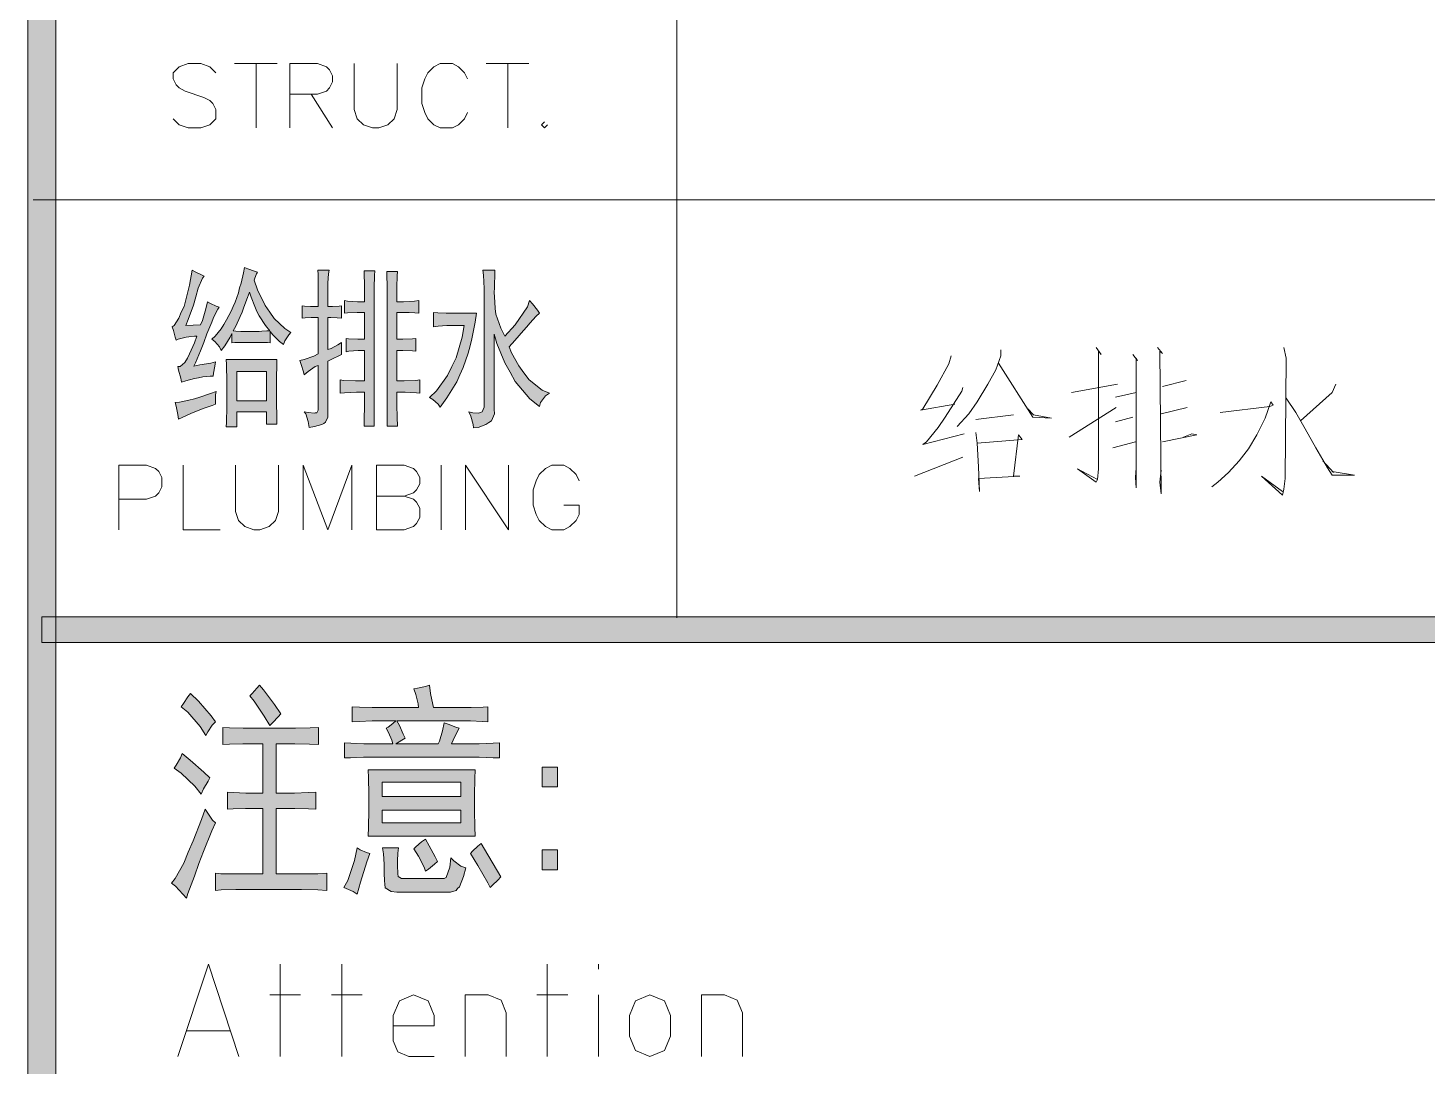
# Model space of a CAD drawing. Header units: millimetres. Extents: x 568 to 57335, y 85 to 28579.
# Drawn here: x 57244.83 to 57279.83, y 28354.04 to 28380.02 of the extents above; entities that cross this region are included whole.
import ezdxf

# ---------------------------------------------------------------- set-up
doc = ezdxf.new("R2010")
doc.units = ezdxf.units.MM

msp = doc.modelspace()

# ---------------------------------------------------------------- hatches: boundary and pattern name
h = msp.add_hatch(color=0)
h.dxf.hatch_style = 2
h.paths.add_polyline_path([(57245.524, 27702.999), (57244.825, 27702.999), (57244.825, 28563.812), (57245.524, 28563.812)])
h = msp.add_hatch(color=0)
h.dxf.hatch_style = 2
h.paths.add_polyline_path([(57249.232, 28373.806), (57249.194, 28373.76), (57249.087, 28373.502), (57249.027, 28373.289), (57248.966, 28373.077), (57248.837, 28372.72), (57248.776, 28372.575), (57249.141, 28372.59), (57249.194, 28372.697), (57249.277, 28372.985), (57249.315, 28373.16), (57249.391, 28373.122), (57249.536, 28373.054), (57249.612, 28373.031), (57249.574, 28372.978), (57249.498, 28372.841), (57249.46, 28372.75), (57249.422, 28372.659), (57249.3, 28372.362), (57249.224, 28372.15), (57249.141, 28371.937), (57249.019, 28371.641), (57248.973, 28371.557), (57249.125, 28371.588), (57249.399, 28371.633), (57249.52, 28371.664), (57249.498, 28371.557), (57249.467, 28371.382), (57249.46, 28371.306), (57249.384, 28371.306), (57249.201, 28371.284), (57249.095, 28371.261), (57248.989, 28371.246), (57248.776, 28371.185), (57248.67, 28371.154), (57248.647, 28371.253), (57248.594, 28371.451), (57248.571, 28371.542), (57248.632, 28371.542), (57248.753, 28371.648), (57248.814, 28371.755), (57248.867, 28371.861), (57248.989, 28372.135), (57249.049, 28372.302), (57248.989, 28372.302), (57248.852, 28372.287), (57248.783, 28372.279), (57248.715, 28372.264), (57248.586, 28372.226), (57248.533, 28372.203), (57248.51, 28372.279), (57248.464, 28372.446), (57248.434, 28372.537), (57248.48, 28372.575), (57248.601, 28372.758), (57248.662, 28372.902), (57248.73, 28373.046), (57248.867, 28373.578), (57248.935, 28373.958), (57249.011, 28373.912), (57249.163, 28373.836)])
h = msp.add_hatch(color=0)
h.paths.add_polyline_path([(57250.569, 28373.905), (57250.546, 28373.867), (57250.501, 28373.76), (57250.485, 28373.707), (57250.569, 28373.464), (57250.759, 28373.069), (57250.873, 28372.909), (57250.987, 28372.75), (57251.253, 28372.499), (57251.405, 28372.4), (57251.351, 28372.34), (57251.253, 28372.188), (57251.215, 28372.097), (57251.116, 28372.173), (57250.949, 28372.34), (57250.888, 28372.423), (57250.888, 28372.135), (57250.82, 28372.142), (57250.69, 28372.15), (57250.637, 28372.15), (57250.227, 28372.15), (57250.151, 28372.15), (57249.999, 28372.142), (57249.923, 28372.135), (57249.923, 28372.37), (57249.885, 28372.279), (57249.748, 28372.066), (57249.657, 28371.945), (57249.619, 28372.036), (57249.498, 28372.173), (57249.422, 28372.233), (57249.505, 28372.302), (57249.657, 28372.484), (57249.726, 28372.598), (57249.794, 28372.712), (57249.908, 28372.932), (57249.961, 28373.046), (57250.007, 28373.153), (57250.09, 28373.388), (57250.121, 28373.51), (57250.159, 28373.631), (57250.219, 28373.89), (57250.242, 28374.026), (57250.326, 28373.988), (57250.493, 28373.935)])
h.paths.add_polyline_path([(57250.873, 28372.438), (57250.766, 28372.568), (57250.607, 28372.811), (57250.554, 28372.925), (57250.501, 28373.046), (57250.409, 28373.282), (57250.371, 28373.403), (57250.318, 28373.274), (57250.227, 28373.031), (57250.181, 28372.909), (57250.136, 28372.796), (57250.029, 28372.552), (57249.961, 28372.438), (57250.022, 28372.431), (57250.151, 28372.423), (57250.227, 28372.423), (57250.607, 28372.423), (57250.675, 28372.431), (57250.804, 28372.438)])
h = msp.add_hatch(color=0)
h.dxf.hatch_style = 2
h.paths.add_polyline_path([(57251.625, 28371.694), (57251.739, 28371.717), (57251.974, 28371.8), (57252.088, 28371.861), (57252.088, 28372.773), (57251.99, 28372.773), (57251.914, 28372.773), (57251.762, 28372.765), (57251.686, 28372.758), (57251.686, 28373.061), (57251.747, 28373.054), (57251.898, 28373.046), (57251.99, 28373.046), (57252.088, 28373.046), (57252.088, 28373.502), (57252.088, 28373.616), (57252.088, 28373.844), (57252.081, 28373.958), (57252.362, 28373.958), (57252.347, 28373.867), (57252.332, 28373.639), (57252.332, 28373.502), (57252.332, 28373.046), (57252.445, 28373.046), (57252.613, 28373.054), (57252.666, 28373.061), (57252.666, 28372.758), (57252.559, 28372.765), (57252.4, 28372.773), (57252.332, 28372.773), (57252.332, 28371.967), (57252.415, 28371.998), (57252.582, 28372.089), (57252.666, 28372.15), (57252.666, 28372.051), (57252.666, 28371.899), (57252.673, 28371.846), (57252.62, 28371.823), (57252.445, 28371.739), (57252.332, 28371.679), (57252.332, 28370.395), (57252.324, 28370.281), (57252.271, 28370.152), (57252.225, 28370.121), (57252.18, 28370.098), (57251.997, 28370.045), (57251.86, 28370.022), (57251.838, 28370.167), (57251.777, 28370.357), (57251.739, 28370.41), (57251.845, 28370.395), (57251.982, 28370.38), (57252.012, 28370.387), (57252.05, 28370.387), (57252.088, 28370.456), (57252.088, 28370.509), (57252.088, 28371.572), (57252.012, 28371.542), (57251.838, 28371.42), (57251.739, 28371.337), (57251.716, 28371.413), (57251.663, 28371.595)])
h = msp.add_hatch(color=0)
h.dxf.hatch_style = 2
h.paths.add_polyline_path([(57253.243, 28373.403), (57253.243, 28373.593), (57253.236, 28373.867), (57253.236, 28373.943), (57253.502, 28373.943), (57253.494, 28373.821), (57253.486, 28373.517), (57253.486, 28373.335), (57253.486, 28370.053), (57253.236, 28370.053), (57253.236, 28370.243), (57253.243, 28370.539), (57253.243, 28370.645), (57253.243, 28370.904), (57253.046, 28370.904), (57252.742, 28370.889), (57252.635, 28370.881), (57252.635, 28371.208), (57252.719, 28371.192), (57253.023, 28371.185), (57253.243, 28371.185), (57253.243, 28371.945), (57253.084, 28371.945), (57252.856, 28371.929), (57252.787, 28371.914), (57252.787, 28372.249), (57252.848, 28372.241), (57253.076, 28372.233), (57253.243, 28372.233), (57253.243, 28372.894), (57253.061, 28372.894), (57252.818, 28372.887), (57252.749, 28372.879), (57252.749, 28373.198), (57252.818, 28373.183), (57253.068, 28373.16), (57253.243, 28373.16)])
h = msp.add_hatch(color=0)
h.dxf.hatch_style = 2
h.paths.add_polyline_path([(57254.071, 28373.92), (57254.064, 28373.814), (57254.056, 28373.532), (57254.056, 28373.365), (57254.056, 28373.16), (57254.223, 28373.16), (57254.497, 28373.183), (57254.603, 28373.198), (57254.603, 28372.879), (57254.504, 28372.887), (57254.36, 28372.894), (57254.307, 28372.894), (57254.056, 28372.894), (57254.056, 28372.233), (57254.208, 28372.233), (57254.444, 28372.241), (57254.527, 28372.249), (57254.527, 28371.929), (57254.444, 28371.937), (57254.208, 28371.945), (57254.056, 28371.945), (57254.056, 28371.185), (57254.238, 28371.185), (57254.527, 28371.192), (57254.626, 28371.208), (57254.626, 28370.881), (57254.55, 28370.889), (57254.261, 28370.904), (57254.056, 28370.904), (57254.056, 28370.645), (57254.056, 28370.577), (57254.064, 28370.281), (57254.071, 28370.053), (57253.813, 28370.053), (57253.813, 28373.365), (57253.813, 28373.555), (57253.805, 28373.829), (57253.805, 28373.92)])
h = msp.add_hatch(color=0)
h.dxf.hatch_style = 2
h.paths.add_polyline_path([(57256.503, 28373.958), (57256.503, 28373.829), (57256.495, 28373.601), (57256.495, 28373.502), (57256.487, 28373.403), (57256.503, 28373.153), (57256.518, 28373.001), (57256.533, 28372.856), (57256.655, 28372.507), (57256.753, 28372.302), (57257.012, 28372.59), (57257.323, 28373.039), (57257.376, 28373.198), (57257.445, 28373.115), (57257.574, 28372.955), (57257.627, 28372.879), (57257.543, 28372.803), (57257.384, 28372.628), (57257.308, 28372.537), (57257.224, 28372.446), (57257.004, 28372.195), (57256.867, 28372.036), (57256.92, 28371.891), (57257.103, 28371.565), (57257.232, 28371.39), (57257.369, 28371.215), (57257.688, 28370.957), (57257.878, 28370.881), (57257.771, 28370.813), (57257.65, 28370.645), (57257.627, 28370.547), (57257.384, 28370.737), (57257.019, 28371.17), (57256.89, 28371.405), (57256.753, 28371.641), (57256.556, 28372.119), (57256.487, 28372.355), (57256.487, 28370.478), (57256.495, 28370.357), (57256.427, 28370.19), (57256.358, 28370.144), (57256.282, 28370.091), (57256.092, 28370.022), (57255.971, 28370.007), (57255.963, 28370.098), (57255.902, 28370.304), (57255.857, 28370.41), (57255.956, 28370.387), (57256.1, 28370.38), (57256.145, 28370.395), (57256.191, 28370.41), (57256.237, 28370.524), (57256.237, 28370.615), (57256.237, 28373.282), (57256.237, 28373.495), (57256.221, 28373.829), (57256.206, 28373.958)])
h = msp.add_hatch(color=0)
h.dxf.hatch_style = 2
h.paths.add_polyline_path([(57256.047, 28372.879), (57256.016, 28372.651), (57255.933, 28372.241), (57255.887, 28372.059), (57255.842, 28371.876), (57255.712, 28371.519), (57255.629, 28371.337), (57255.553, 28371.162), (57255.302, 28370.759), (57255.135, 28370.531), (57255.089, 28370.607), (57254.953, 28370.721), (57254.869, 28370.767), (57255.044, 28370.934), (57255.325, 28371.322), (57255.431, 28371.542), (57255.538, 28371.762), (57255.69, 28372.279), (57255.743, 28372.575), (57255.401, 28372.575), (57255.302, 28372.575), (57255.089, 28372.552), (57254.968, 28372.537), (57254.968, 28372.894), (57255.082, 28372.887), (57255.287, 28372.879), (57255.386, 28372.879)])
h = msp.add_hatch(color=0)
h.paths.add_polyline_path([(57250.797, 28370.106), (57250.797, 28370.41), (57250.052, 28370.41), (57250.052, 28370.038), (57249.786, 28370.038), (57249.794, 28370.144), (57249.802, 28370.547), (57249.802, 28370.851), (57249.802, 28371.154), (57249.794, 28371.595), (57249.786, 28371.724), (57251.055, 28371.724), (57251.048, 28371.618), (57251.04, 28371.23), (57251.04, 28370.949), (57251.04, 28370.676), (57251.048, 28370.25), (57251.055, 28370.106)])
h.paths.add_polyline_path([(57250.797, 28370.683), (57250.797, 28371.42), (57250.052, 28371.42), (57250.052, 28370.683)])
h = msp.add_hatch(color=0)
h.dxf.hatch_style = 2
h.paths.add_polyline_path([(57248.51, 28370.645), (57248.616, 28370.653), (57248.852, 28370.699), (57248.989, 28370.737), (57249.125, 28370.775), (57249.391, 28370.866), (57249.536, 28370.919), (57249.52, 28370.835), (57249.513, 28370.676), (57249.52, 28370.6), (57249.437, 28370.569), (57249.209, 28370.493), (57249.065, 28370.433), (57248.92, 28370.38), (57248.685, 28370.273), (57248.594, 28370.228), (57248.578, 28370.342), (57248.533, 28370.554)])
h = msp.add_hatch(color=0)
h.dxf.hatch_style = 2
h.paths.add_polyline_path([(57245.175, 28364.636), (57245.175, 28365.282), (57320.223, 28365.282), (57320.223, 28364.636)])
h = msp.add_hatch(color=0)
h.dxf.hatch_style = 2
h.paths.add_polyline_path([(57248.89, 28363.367), (57249.095, 28363.169), (57249.406, 28362.805), (57249.513, 28362.653), (57249.437, 28362.569), (57249.323, 28362.402), (57249.277, 28362.311), (57249.133, 28362.539), (57248.821, 28362.896), (57248.654, 28363.033), (57248.715, 28363.109), (57248.829, 28363.283)])
h = msp.add_hatch(color=0)
h.dxf.hatch_style = 2
h.paths.add_polyline_path([(57250.379, 28363.306), (57250.432, 28363.359), (57250.554, 28363.496), (57250.614, 28363.572), (57250.721, 28363.451), (57250.994, 28363.086), (57251.154, 28362.85), (57251.086, 28362.782), (57250.949, 28362.638), (57250.88, 28362.562), (57250.736, 28362.797), (57250.485, 28363.169)])
h = msp.add_hatch(color=0)
h.dxf.hatch_style = 2
h.paths.add_polyline_path([(57253.585, 28362.676), (57253.433, 28362.676), (57253.114, 28362.66), (57252.939, 28362.653), (57252.939, 28363.033), (57253.122, 28363.018), (57253.441, 28363.01), (57253.585, 28363.01), (57254.596, 28363.01), (57254.588, 28363.101), (57254.527, 28363.337), (57254.482, 28363.481), (57254.573, 28363.496), (57254.77, 28363.542), (57254.869, 28363.572), (57254.899, 28363.367), (57254.953, 28363.086), (57254.968, 28363.01), (57255.743, 28363.01), (57255.918, 28363.01), (57256.214, 28363.018), (57256.335, 28363.033), (57256.335, 28362.653), (57256.191, 28362.66), (57255.895, 28362.676), (57255.743, 28362.676), (57254.056, 28362.676), (57254.117, 28362.562), (57254.216, 28362.349), (57254.261, 28362.243), (57254.026, 28362.106), (57255.089, 28362.106), (57255.12, 28362.167), (57255.196, 28362.425), (57255.241, 28362.63), (57255.34, 28362.592), (57255.53, 28362.524), (57255.614, 28362.493), (57255.553, 28362.387), (57255.462, 28362.197), (57255.424, 28362.106), (57255.933, 28362.106), (57256.115, 28362.106), (57256.465, 28362.121), (57256.624, 28362.129), (57256.624, 28361.749), (57256.465, 28361.756), (57256.115, 28361.772), (57255.933, 28361.772), (57253.395, 28361.772), (57253.22, 28361.772), (57252.894, 28361.756), (57252.742, 28361.749), (57252.742, 28362.129), (57252.901, 28362.121), (57253.228, 28362.106), (57253.395, 28362.106), (57253.957, 28362.106), (57253.927, 28362.197), (57253.843, 28362.387), (57253.79, 28362.493), (57253.836, 28362.524), (57253.957, 28362.615), (57254.026, 28362.676)])
h = msp.add_hatch(color=0)
h.dxf.hatch_style = 2
h.paths.add_polyline_path([(57251.351, 28362.493), (57251.519, 28362.493), (57251.883, 28362.501), (57252.096, 28362.516), (57252.096, 28362.083), (57251.868, 28362.098), (57251.503, 28362.106), (57251.374, 28362.106), (57251.032, 28362.106), (57251.032, 28360.867), (57251.351, 28360.867), (57251.496, 28360.867), (57251.838, 28360.883), (57252.028, 28360.89), (57252.028, 28360.465), (57251.845, 28360.48), (57251.503, 28360.488), (57251.351, 28360.488), (57251.032, 28360.488), (57251.032, 28358.847), (57251.458, 28358.847), (57251.655, 28358.847), (57252.081, 28358.854), (57252.301, 28358.869), (57252.301, 28358.436), (57252.081, 28358.451), (57251.671, 28358.459), (57251.473, 28358.459), (57250.242, 28358.459), (57250.022, 28358.459), (57249.657, 28358.451), (57249.513, 28358.436), (57249.513, 28358.869), (57249.65, 28358.854), (57250.022, 28358.847), (57250.257, 28358.847), (57250.698, 28358.847), (57250.698, 28360.488), (57250.425, 28360.488), (57250.265, 28360.488), (57249.961, 28360.48), (57249.817, 28360.465), (57249.817, 28360.89), (57249.961, 28360.883), (57250.273, 28360.867), (57250.44, 28360.867), (57250.698, 28360.867), (57250.698, 28362.106), (57250.379, 28362.106), (57250.204, 28362.106), (57249.87, 28362.098), (57249.703, 28362.083), (57249.703, 28362.516), (57249.87, 28362.501), (57250.212, 28362.493), (57250.394, 28362.493)])
h = msp.add_hatch(color=0)
h.dxf.hatch_style = 2
h.paths.add_polyline_path([(57248.685, 28361.863), (57248.882, 28361.696), (57249.224, 28361.392), (57249.376, 28361.255), (57249.331, 28361.171), (57249.217, 28360.974), (57249.156, 28360.845), (57248.996, 28361.042), (57248.662, 28361.369), (57248.487, 28361.498), (57248.533, 28361.566), (57248.639, 28361.749)])
h = msp.add_hatch(color=0)
h.dxf.hatch_style = 2
h.paths.add_polyline_path([(57258.075, 28361.027), (57257.688, 28361.027), (57257.688, 28361.521), (57258.075, 28361.521)])
h = msp.add_hatch(color=0)
h.paths.add_polyline_path([(57256.016, 28361.452), (57256.009, 28361.24), (57256.001, 28360.822), (57256.001, 28360.624), (57256.001, 28360.434), (57256.009, 28360.017), (57256.016, 28359.789), (57253.334, 28359.789), (57253.342, 28360.017), (57253.35, 28360.442), (57253.35, 28360.647), (57253.35, 28360.845), (57253.342, 28361.255), (57253.334, 28361.452)])
h.paths.add_polyline_path([(57255.659, 28360.784), (57255.659, 28361.141), (57253.684, 28361.141), (57253.684, 28360.784)])
h.paths.add_polyline_path([(57255.659, 28360.13), (57255.659, 28360.442), (57253.684, 28360.442), (57253.684, 28360.13)])
h = msp.add_hatch(color=0)
h.dxf.hatch_style = 2
h.paths.add_polyline_path([(57249.513, 28360.13), (57249.422, 28359.925), (57249.217, 28359.409), (57249.103, 28359.105), (57248.989, 28358.793), (57248.829, 28358.36), (57248.791, 28358.239), (57248.7, 28358.345), (57248.518, 28358.543), (57248.419, 28358.619), (57248.51, 28358.733), (57248.723, 28359.12), (57248.837, 28359.394), (57248.958, 28359.675), (57249.171, 28360.206), (57249.262, 28360.465), (57249.323, 28360.366), (57249.444, 28360.191)])
h = msp.add_hatch(color=0)
h.dxf.hatch_style = 2
h.paths.add_polyline_path([(57253.38, 28359.363), (57253.304, 28359.15), (57253.144, 28358.641), (57253.061, 28358.345), (57252.962, 28358.406), (57252.787, 28358.482), (57252.727, 28358.505), (57252.825, 28358.687), (57252.993, 28359.181), (57253.061, 28359.5), (57253.137, 28359.454), (57253.296, 28359.386)])
h = msp.add_hatch(color=0)
h.dxf.hatch_style = 2
h.paths.add_polyline_path([(57254.094, 28359.5), (57254.079, 28359.371), (57254.071, 28359.173), (57254.071, 28359.09), (57254.071, 28359.021), (57254.079, 28358.9), (57254.079, 28358.847), (57254.087, 28358.786), (57254.17, 28358.733), (57254.246, 28358.733), (57255.241, 28358.733), (57255.287, 28358.755), (57255.378, 28359.014), (57255.409, 28359.249), (57255.477, 28359.173), (57255.659, 28359.044), (57255.781, 28358.998), (57255.72, 28358.786), (57255.621, 28358.527), (57255.576, 28358.482), (57255.538, 28358.436), (57255.393, 28358.391), (57255.287, 28358.391), (57254.056, 28358.391), (57253.912, 28358.406), (57253.76, 28358.497), (57253.752, 28358.588), (57253.745, 28358.672), (57253.737, 28358.869), (57253.737, 28358.976), (57253.737, 28359.09), (57253.722, 28359.348), (57253.699, 28359.5)])
h = msp.add_hatch(color=0)
h.dxf.hatch_style = 2
h.paths.add_polyline_path([(57254.77, 28359.72), (57254.861, 28359.553), (57255.013, 28359.272), (57255.074, 28359.158), (57254.998, 28359.09), (57254.846, 28358.968), (57254.77, 28358.915), (57254.74, 28359.014), (57254.596, 28359.295), (57254.482, 28359.477), (57254.527, 28359.53), (57254.672, 28359.652)])
h = msp.add_hatch(color=0)
h.dxf.hatch_style = 2
h.paths.add_polyline_path([(57256.168, 28359.606), (57256.328, 28359.325), (57256.571, 28358.915), (57256.655, 28358.778), (57256.579, 28358.695), (57256.449, 28358.565), (57256.389, 28358.505), (57256.328, 28358.626), (57256.085, 28359.059), (57255.895, 28359.363), (57255.948, 28359.416), (57256.085, 28359.545)])
h = msp.add_hatch(color=0)
h.dxf.hatch_style = 2
h.paths.add_polyline_path([(57258.075, 28358.953), (57257.688, 28358.953), (57257.688, 28359.454), (57258.075, 28359.454)])

# ---------------------------------------------------------------- linework, layer by layer
at = {"color": 0, "lineweight": 0}
for points in [[(57245.524, 27702.999), (57244.825, 27702.999), (57244.825, 28563.812), (57245.524, 28563.812)], [(57249.232, 28373.806), (57249.194, 28373.76), (57249.087, 28373.502), (57249.027, 28373.289), (57248.966, 28373.077), (57248.837, 28372.72), (57248.776, 28372.575), (57249.141, 28372.59), (57249.194, 28372.697), (57249.277, 28372.985), (57249.315, 28373.16), (57249.391, 28373.122), (57249.536, 28373.054), (57249.612, 28373.031), (57249.574, 28372.978), (57249.498, 28372.841), (57249.46, 28372.75), (57249.422, 28372.659), (57249.3, 28372.362), (57249.224, 28372.15), (57249.141, 28371.937), (57249.019, 28371.641), (57248.973, 28371.557), (57249.125, 28371.588), (57249.399, 28371.633), (57249.52, 28371.664), (57249.498, 28371.557), (57249.467, 28371.382), (57249.46, 28371.306), (57249.384, 28371.306), (57249.201, 28371.284), (57249.095, 28371.261), (57248.989, 28371.246), (57248.776, 28371.185), (57248.67, 28371.154), (57248.647, 28371.253), (57248.594, 28371.451), (57248.571, 28371.542), (57248.632, 28371.542), (57248.753, 28371.648), (57248.814, 28371.755), (57248.867, 28371.861), (57248.989, 28372.135), (57249.049, 28372.302), (57248.989, 28372.302), (57248.852, 28372.287), (57248.783, 28372.279), (57248.715, 28372.264), (57248.586, 28372.226), (57248.533, 28372.203), (57248.51, 28372.279), (57248.464, 28372.446), (57248.434, 28372.537), (57248.48, 28372.575), (57248.601, 28372.758), (57248.662, 28372.902), (57248.73, 28373.046), (57248.867, 28373.578), (57248.935, 28373.958), (57249.011, 28373.912), (57249.163, 28373.836)], [(57250.569, 28373.905), (57250.546, 28373.867), (57250.501, 28373.76), (57250.485, 28373.707), (57250.569, 28373.464), (57250.759, 28373.069), (57250.873, 28372.909), (57250.987, 28372.75), (57251.253, 28372.499), (57251.405, 28372.4), (57251.351, 28372.34), (57251.253, 28372.188), (57251.215, 28372.097), (57251.116, 28372.173), (57250.949, 28372.34), (57250.888, 28372.423), (57250.888, 28372.135), (57250.82, 28372.142), (57250.69, 28372.15), (57250.637, 28372.15), (57250.227, 28372.15), (57250.151, 28372.15), (57249.999, 28372.142), (57249.923, 28372.135), (57249.923, 28372.37), (57249.885, 28372.279), (57249.748, 28372.066), (57249.657, 28371.945), (57249.619, 28372.036), (57249.498, 28372.173), (57249.422, 28372.233), (57249.505, 28372.302), (57249.657, 28372.484), (57249.726, 28372.598), (57249.794, 28372.712), (57249.908, 28372.932), (57249.961, 28373.046), (57250.007, 28373.153), (57250.09, 28373.388), (57250.121, 28373.51), (57250.159, 28373.631), (57250.219, 28373.89), (57250.242, 28374.026), (57250.326, 28373.988), (57250.493, 28373.935)], [(57251.625, 28371.694), (57251.739, 28371.717), (57251.974, 28371.8), (57252.088, 28371.861), (57252.088, 28372.773), (57251.99, 28372.773), (57251.914, 28372.773), (57251.762, 28372.765), (57251.686, 28372.758), (57251.686, 28373.061), (57251.747, 28373.054), (57251.898, 28373.046), (57251.99, 28373.046), (57252.088, 28373.046), (57252.088, 28373.502), (57252.088, 28373.616), (57252.088, 28373.844), (57252.081, 28373.958), (57252.362, 28373.958), (57252.347, 28373.867), (57252.332, 28373.639), (57252.332, 28373.502), (57252.332, 28373.046), (57252.445, 28373.046), (57252.613, 28373.054), (57252.666, 28373.061), (57252.666, 28372.758), (57252.559, 28372.765), (57252.4, 28372.773), (57252.332, 28372.773), (57252.332, 28371.967), (57252.415, 28371.998), (57252.582, 28372.089), (57252.666, 28372.15), (57252.666, 28372.051), (57252.666, 28371.899), (57252.673, 28371.846), (57252.62, 28371.823), (57252.445, 28371.739), (57252.332, 28371.679), (57252.332, 28370.395), (57252.324, 28370.281), (57252.271, 28370.152), (57252.225, 28370.121), (57252.18, 28370.098), (57251.997, 28370.045), (57251.86, 28370.022), (57251.838, 28370.167), (57251.777, 28370.357), (57251.739, 28370.41), (57251.845, 28370.395), (57251.982, 28370.38), (57252.012, 28370.387), (57252.05, 28370.387), (57252.088, 28370.456), (57252.088, 28370.509), (57252.088, 28371.572), (57252.012, 28371.542), (57251.838, 28371.42), (57251.739, 28371.337), (57251.716, 28371.413), (57251.663, 28371.595)], [(57253.243, 28373.403), (57253.243, 28373.593), (57253.236, 28373.867), (57253.236, 28373.943), (57253.502, 28373.943), (57253.494, 28373.821), (57253.486, 28373.517), (57253.486, 28373.335), (57253.486, 28370.053), (57253.236, 28370.053), (57253.236, 28370.243), (57253.243, 28370.539), (57253.243, 28370.645), (57253.243, 28370.904), (57253.046, 28370.904), (57252.742, 28370.889), (57252.635, 28370.881), (57252.635, 28371.208), (57252.719, 28371.192), (57253.023, 28371.185), (57253.243, 28371.185), (57253.243, 28371.945), (57253.084, 28371.945), (57252.856, 28371.929), (57252.787, 28371.914), (57252.787, 28372.249), (57252.848, 28372.241), (57253.076, 28372.233), (57253.243, 28372.233), (57253.243, 28372.894), (57253.061, 28372.894), (57252.818, 28372.887), (57252.749, 28372.879), (57252.749, 28373.198), (57252.818, 28373.183), (57253.068, 28373.16), (57253.243, 28373.16)], [(57254.071, 28373.92), (57254.064, 28373.814), (57254.056, 28373.532), (57254.056, 28373.365), (57254.056, 28373.16), (57254.223, 28373.16), (57254.497, 28373.183), (57254.603, 28373.198), (57254.603, 28372.879), (57254.504, 28372.887), (57254.36, 28372.894), (57254.307, 28372.894), (57254.056, 28372.894), (57254.056, 28372.233), (57254.208, 28372.233), (57254.444, 28372.241), (57254.527, 28372.249), (57254.527, 28371.929), (57254.444, 28371.937), (57254.208, 28371.945), (57254.056, 28371.945), (57254.056, 28371.185), (57254.238, 28371.185), (57254.527, 28371.192), (57254.626, 28371.208), (57254.626, 28370.881), (57254.55, 28370.889), (57254.261, 28370.904), (57254.056, 28370.904), (57254.056, 28370.645), (57254.056, 28370.577), (57254.064, 28370.281), (57254.071, 28370.053), (57253.813, 28370.053), (57253.813, 28373.365), (57253.813, 28373.555), (57253.805, 28373.829), (57253.805, 28373.92)], [(57256.503, 28373.958), (57256.503, 28373.829), (57256.495, 28373.601), (57256.495, 28373.502), (57256.487, 28373.403), (57256.503, 28373.153), (57256.518, 28373.001), (57256.533, 28372.856), (57256.655, 28372.507), (57256.753, 28372.302), (57257.012, 28372.59), (57257.323, 28373.039), (57257.376, 28373.198), (57257.445, 28373.115), (57257.574, 28372.955), (57257.627, 28372.879), (57257.543, 28372.803), (57257.384, 28372.628), (57257.308, 28372.537), (57257.224, 28372.446), (57257.004, 28372.195), (57256.867, 28372.036), (57256.92, 28371.891), (57257.103, 28371.565), (57257.232, 28371.39), (57257.369, 28371.215), (57257.688, 28370.957), (57257.878, 28370.881), (57257.771, 28370.813), (57257.65, 28370.645), (57257.627, 28370.547), (57257.384, 28370.737), (57257.019, 28371.17), (57256.89, 28371.405), (57256.753, 28371.641), (57256.556, 28372.119), (57256.487, 28372.355), (57256.487, 28370.478), (57256.495, 28370.357), (57256.427, 28370.19), (57256.358, 28370.144), (57256.282, 28370.091), (57256.092, 28370.022), (57255.971, 28370.007), (57255.963, 28370.098), (57255.902, 28370.304), (57255.857, 28370.41), (57255.956, 28370.387), (57256.1, 28370.38), (57256.145, 28370.395), (57256.191, 28370.41), (57256.237, 28370.524), (57256.237, 28370.615), (57256.237, 28373.282), (57256.237, 28373.495), (57256.221, 28373.829), (57256.206, 28373.958)], [(57250.873, 28372.438), (57250.766, 28372.568), (57250.607, 28372.811), (57250.554, 28372.925), (57250.501, 28373.046), (57250.409, 28373.282), (57250.371, 28373.403), (57250.318, 28373.274), (57250.227, 28373.031), (57250.181, 28372.909), (57250.136, 28372.796), (57250.029, 28372.552), (57249.961, 28372.438), (57250.022, 28372.431), (57250.151, 28372.423), (57250.227, 28372.423), (57250.607, 28372.423), (57250.675, 28372.431), (57250.804, 28372.438)], [(57256.047, 28372.879), (57256.016, 28372.651), (57255.933, 28372.241), (57255.887, 28372.059), (57255.842, 28371.876), (57255.712, 28371.519), (57255.629, 28371.337), (57255.553, 28371.162), (57255.302, 28370.759), (57255.135, 28370.531), (57255.089, 28370.607), (57254.953, 28370.721), (57254.869, 28370.767), (57255.044, 28370.934), (57255.325, 28371.322), (57255.431, 28371.542), (57255.538, 28371.762), (57255.69, 28372.279), (57255.743, 28372.575), (57255.401, 28372.575), (57255.302, 28372.575), (57255.089, 28372.552), (57254.968, 28372.537), (57254.968, 28372.894), (57255.082, 28372.887), (57255.287, 28372.879), (57255.386, 28372.879)], [(57250.797, 28370.106), (57250.797, 28370.41), (57250.052, 28370.41), (57250.052, 28370.038), (57249.786, 28370.038), (57249.794, 28370.144), (57249.802, 28370.547), (57249.802, 28370.851), (57249.802, 28371.154), (57249.794, 28371.595), (57249.786, 28371.724), (57251.055, 28371.724), (57251.048, 28371.618), (57251.04, 28371.23), (57251.04, 28370.949), (57251.04, 28370.676), (57251.048, 28370.25), (57251.055, 28370.106)], [(57250.797, 28370.683), (57250.797, 28371.42), (57250.052, 28371.42), (57250.052, 28370.683)], [(57248.51, 28370.645), (57248.616, 28370.653), (57248.852, 28370.699), (57248.989, 28370.737), (57249.125, 28370.775), (57249.391, 28370.866), (57249.536, 28370.919), (57249.52, 28370.835), (57249.513, 28370.676), (57249.52, 28370.6), (57249.437, 28370.569), (57249.209, 28370.493), (57249.065, 28370.433), (57248.92, 28370.38), (57248.685, 28370.273), (57248.594, 28370.228), (57248.578, 28370.342), (57248.533, 28370.554)], [(57245.175, 28364.636), (57245.175, 28365.282), (57320.223, 28365.282), (57320.223, 28364.636)], [(57248.89, 28363.367), (57249.095, 28363.169), (57249.406, 28362.805), (57249.513, 28362.653), (57249.437, 28362.569), (57249.323, 28362.402), (57249.277, 28362.311), (57249.133, 28362.539), (57248.821, 28362.896), (57248.654, 28363.033), (57248.715, 28363.109), (57248.829, 28363.283)], [(57250.379, 28363.306), (57250.432, 28363.359), (57250.554, 28363.496), (57250.614, 28363.572), (57250.721, 28363.451), (57250.994, 28363.086), (57251.154, 28362.85), (57251.086, 28362.782), (57250.949, 28362.638), (57250.88, 28362.562), (57250.736, 28362.797), (57250.485, 28363.169)], [(57253.585, 28362.676), (57253.433, 28362.676), (57253.114, 28362.66), (57252.939, 28362.653), (57252.939, 28363.033), (57253.122, 28363.018), (57253.441, 28363.01), (57253.585, 28363.01), (57254.596, 28363.01), (57254.588, 28363.101), (57254.527, 28363.337), (57254.482, 28363.481), (57254.573, 28363.496), (57254.77, 28363.542), (57254.869, 28363.572), (57254.899, 28363.367), (57254.953, 28363.086), (57254.968, 28363.01), (57255.743, 28363.01), (57255.918, 28363.01), (57256.214, 28363.018), (57256.335, 28363.033), (57256.335, 28362.653), (57256.191, 28362.66), (57255.895, 28362.676), (57255.743, 28362.676), (57254.056, 28362.676), (57254.117, 28362.562), (57254.216, 28362.349), (57254.261, 28362.243), (57254.026, 28362.106), (57255.089, 28362.106), (57255.12, 28362.167), (57255.196, 28362.425), (57255.241, 28362.63), (57255.34, 28362.592), (57255.53, 28362.524), (57255.614, 28362.493), (57255.553, 28362.387), (57255.462, 28362.197), (57255.424, 28362.106), (57255.933, 28362.106), (57256.115, 28362.106), (57256.465, 28362.121), (57256.624, 28362.129), (57256.624, 28361.749), (57256.465, 28361.756), (57256.115, 28361.772), (57255.933, 28361.772), (57253.395, 28361.772), (57253.22, 28361.772), (57252.894, 28361.756), (57252.742, 28361.749), (57252.742, 28362.129), (57252.901, 28362.121), (57253.228, 28362.106), (57253.395, 28362.106), (57253.957, 28362.106), (57253.927, 28362.197), (57253.843, 28362.387), (57253.79, 28362.493), (57253.836, 28362.524), (57253.957, 28362.615), (57254.026, 28362.676)], [(57251.351, 28362.493), (57251.519, 28362.493), (57251.883, 28362.501), (57252.096, 28362.516), (57252.096, 28362.083), (57251.868, 28362.098), (57251.503, 28362.106), (57251.374, 28362.106), (57251.032, 28362.106), (57251.032, 28360.867), (57251.351, 28360.867), (57251.496, 28360.867), (57251.838, 28360.883), (57252.028, 28360.89), (57252.028, 28360.465), (57251.845, 28360.48), (57251.503, 28360.488), (57251.351, 28360.488), (57251.032, 28360.488), (57251.032, 28358.847), (57251.458, 28358.847), (57251.655, 28358.847), (57252.081, 28358.854), (57252.301, 28358.869), (57252.301, 28358.436), (57252.081, 28358.451), (57251.671, 28358.459), (57251.473, 28358.459), (57250.242, 28358.459), (57250.022, 28358.459), (57249.657, 28358.451), (57249.513, 28358.436), (57249.513, 28358.869), (57249.65, 28358.854), (57250.022, 28358.847), (57250.257, 28358.847), (57250.698, 28358.847), (57250.698, 28360.488), (57250.425, 28360.488), (57250.265, 28360.488), (57249.961, 28360.48), (57249.817, 28360.465), (57249.817, 28360.89), (57249.961, 28360.883), (57250.273, 28360.867), (57250.44, 28360.867), (57250.698, 28360.867), (57250.698, 28362.106), (57250.379, 28362.106), (57250.204, 28362.106), (57249.87, 28362.098), (57249.703, 28362.083), (57249.703, 28362.516), (57249.87, 28362.501), (57250.212, 28362.493), (57250.394, 28362.493)], [(57248.685, 28361.863), (57248.882, 28361.696), (57249.224, 28361.392), (57249.376, 28361.255), (57249.331, 28361.171), (57249.217, 28360.974), (57249.156, 28360.845), (57248.996, 28361.042), (57248.662, 28361.369), (57248.487, 28361.498), (57248.533, 28361.566), (57248.639, 28361.749)], [(57258.075, 28361.027), (57257.688, 28361.027), (57257.688, 28361.521), (57258.075, 28361.521)], [(57256.016, 28361.452), (57256.009, 28361.24), (57256.001, 28360.822), (57256.001, 28360.624), (57256.001, 28360.434), (57256.009, 28360.017), (57256.016, 28359.789), (57253.334, 28359.789), (57253.342, 28360.017), (57253.35, 28360.442), (57253.35, 28360.647), (57253.35, 28360.845), (57253.342, 28361.255), (57253.334, 28361.452)], [(57255.659, 28360.784), (57255.659, 28361.141), (57253.684, 28361.141), (57253.684, 28360.784)], [(57249.513, 28360.13), (57249.422, 28359.925), (57249.217, 28359.409), (57249.103, 28359.105), (57248.989, 28358.793), (57248.829, 28358.36), (57248.791, 28358.239), (57248.7, 28358.345), (57248.518, 28358.543), (57248.419, 28358.619), (57248.51, 28358.733), (57248.723, 28359.12), (57248.837, 28359.394), (57248.958, 28359.675), (57249.171, 28360.206), (57249.262, 28360.465), (57249.323, 28360.366), (57249.444, 28360.191)], [(57255.659, 28360.13), (57255.659, 28360.442), (57253.684, 28360.442), (57253.684, 28360.13)], [(57253.38, 28359.363), (57253.304, 28359.15), (57253.144, 28358.641), (57253.061, 28358.345), (57252.962, 28358.406), (57252.787, 28358.482), (57252.727, 28358.505), (57252.825, 28358.687), (57252.993, 28359.181), (57253.061, 28359.5), (57253.137, 28359.454), (57253.296, 28359.386)], [(57254.094, 28359.5), (57254.079, 28359.371), (57254.071, 28359.173), (57254.071, 28359.09), (57254.071, 28359.021), (57254.079, 28358.9), (57254.079, 28358.847), (57254.087, 28358.786), (57254.17, 28358.733), (57254.246, 28358.733), (57255.241, 28358.733), (57255.287, 28358.755), (57255.378, 28359.014), (57255.409, 28359.249), (57255.477, 28359.173), (57255.659, 28359.044), (57255.781, 28358.998), (57255.72, 28358.786), (57255.621, 28358.527), (57255.576, 28358.482), (57255.538, 28358.436), (57255.393, 28358.391), (57255.287, 28358.391), (57254.056, 28358.391), (57253.912, 28358.406), (57253.76, 28358.497), (57253.752, 28358.588), (57253.745, 28358.672), (57253.737, 28358.869), (57253.737, 28358.976), (57253.737, 28359.09), (57253.722, 28359.348), (57253.699, 28359.5)], [(57254.77, 28359.72), (57254.861, 28359.553), (57255.013, 28359.272), (57255.074, 28359.158), (57254.998, 28359.09), (57254.846, 28358.968), (57254.77, 28358.915), (57254.74, 28359.014), (57254.596, 28359.295), (57254.482, 28359.477), (57254.527, 28359.53), (57254.672, 28359.652)], [(57256.168, 28359.606), (57256.328, 28359.325), (57256.571, 28358.915), (57256.655, 28358.778), (57256.579, 28358.695), (57256.449, 28358.565), (57256.389, 28358.505), (57256.328, 28358.626), (57256.085, 28359.059), (57255.895, 28359.363), (57255.948, 28359.416), (57256.085, 28359.545)], [(57258.075, 28358.953), (57257.688, 28358.953), (57257.688, 28359.454), (57258.075, 28359.454)]]:
    msp.add_lwpolyline(points, close=True, dxfattribs=at)
for points in [[(57261.061, 28397.214), (57261.061, 28365.259)], [(57249.528, 28378.896), (57249.376, 28379.048), (57249.148, 28379.124), (57248.837, 28379.124), (57248.609, 28379.048), (57248.457, 28378.896), (57248.457, 28378.744), (57248.533, 28378.592), (57248.609, 28378.516), (57248.761, 28378.433), (57249.224, 28378.281), (57249.376, 28378.205), (57249.452, 28378.129), (57249.528, 28377.977), (57249.528, 28377.742), (57249.376, 28377.59), (57249.148, 28377.514), (57248.837, 28377.514), (57248.609, 28377.59), (57248.457, 28377.742)], [(57249.991, 28379.124), (57251.063, 28379.124)], [(57250.531, 28379.124), (57250.531, 28377.514)], [(57251.374, 28377.514), (57251.374, 28379.124), (57252.066, 28379.124), (57252.294, 28379.048), (57252.37, 28378.972), (57252.445, 28378.82), (57252.445, 28378.668), (57252.37, 28378.516), (57252.294, 28378.433), (57252.066, 28378.357), (57251.374, 28378.357)], [(57252.985, 28379.124), (57252.985, 28377.977), (57253.061, 28377.742), (57253.22, 28377.59), (57253.448, 28377.514), (57253.6, 28377.514), (57253.828, 28377.59), (57253.988, 28377.742), (57254.064, 28377.977), (57254.064, 28379.124)], [(57255.826, 28378.744), (57255.75, 28378.896), (57255.598, 28379.048), (57255.447, 28379.124), (57255.135, 28379.124), (57254.983, 28379.048), (57254.831, 28378.896), (57254.755, 28378.744), (57254.679, 28378.516), (57254.679, 28378.129), (57254.755, 28377.901), (57254.831, 28377.742), (57254.983, 28377.59), (57255.135, 28377.514), (57255.447, 28377.514), (57255.598, 28377.59), (57255.75, 28377.742), (57255.826, 28377.901)], [(57256.29, 28379.124), (57257.361, 28379.124)], [(57256.829, 28379.124), (57256.829, 28377.514)], [(57251.914, 28378.357), (57252.445, 28377.514)], [(57257.749, 28377.666), (57257.673, 28377.59), (57257.749, 28377.514), (57257.825, 28377.59)], [(57244.954, 28375.713), (57320.223, 28375.713)], [(57271.553, 28372.021), (57271.675, 28371.846), (57271.614, 28371.929), (57271.614, 28368.982), (57271.584, 28368.716), (57271.553, 28368.655), (57271.082, 28368.982), (57271.584, 28368.716)], [(57273.088, 28372.021), (57273.209, 28371.869), (57273.149, 28371.929), (57273.179, 28368.359), (57273.149, 28368.655), (57273.179, 28368.951)], [(57276.248, 28372.021), (57276.309, 28371.755), (57276.279, 28368.746), (57276.248, 28368.48), (57276.218, 28368.328), (57275.686, 28368.799), (57276.218, 28368.419)], [(57267.922, 28371.815), (57267.868, 28371.61), (57267.572, 28371.078), (57267.215, 28370.486), (57267.154, 28370.456), (57268.013, 28370.6)], [(57269.168, 28371.96), (57269.168, 28371.815), (57269.046, 28371.458), (57268.841, 28371.101), (57268.575, 28370.661), (57268.37, 28370.364), (57268.074, 28370.045)], [(57272.473, 28371.846), (57272.586, 28371.694), (57272.556, 28371.755), (57272.556, 28368.511), (57272.533, 28368.769), (57272.556, 28369.012)], [(57269.107, 28371.633), (57269.965, 28370.281), (57270.436, 28370.25), (57269.988, 28370.334), (57269.844, 28370.486)], [(57268.218, 28371.018), (57268.188, 28370.927), (57267.777, 28370.281), (57267.603, 28370.015), (57267.306, 28369.658), (57267.215, 28369.597), (57268.248, 28369.863)], [(57270.938, 28370.896), (57272.085, 28371.101)], [(57273.209, 28371.048), (57273.802, 28371.192)], [(57277.548, 28371.101), (57277.456, 28370.896), (57276.666, 28370.19)], [(57272.032, 28370.782), (57272.556, 28370.896)], [(57274.653, 28370.395), (57275.899, 28370.547), (57275.983, 28370.577), (57275.922, 28370.661), (57275.777, 28370.25), (57275.572, 28369.833), (57275.367, 28369.483), (57275.132, 28369.187), (57274.866, 28368.89), (57274.6, 28368.655), (57274.448, 28368.533)], [(57276.309, 28370.752), (57276.545, 28370.395), (57276.78, 28369.984), (57277.046, 28369.513), (57277.343, 28369.012), (57277.456, 28368.83), (57278.019, 28368.83), (57277.456, 28368.921)], [(57269.487, 28370.334), (57268.545, 28370.22)], [(57270.877, 28369.779), (57272.055, 28370.516)], [(57272.473, 28370.281), (57272.032, 28370.159)], [(57273.832, 28370.516), (57273.179, 28370.364)], [(57268.545, 28369.893), (57268.575, 28369.627), (57268.605, 28369.035), (57268.636, 28368.419), (57268.605, 28368.746), (57269.639, 28368.799), (57269.487, 28368.799), (57269.608, 28369.833), (57269.699, 28369.719), (57268.575, 28369.627)], [(57271.971, 28369.513), (57272.533, 28369.658)], [(57273.209, 28369.658), (57274.068, 28369.833), (57273.946, 28369.863), (57273.741, 28369.779)], [(57267.01, 28368.799), (57268.218, 28369.278)], [(57277.221, 28369.187), (57277.487, 28368.89)], [(57247.097, 28367.462), (57247.097, 28369.073), (57247.788, 28369.073), (57248.016, 28368.997), (57248.1, 28368.921), (57248.176, 28368.769), (57248.176, 28368.533), (57248.1, 28368.381), (57248.016, 28368.305), (57247.788, 28368.229), (57247.097, 28368.229)], [(57248.708, 28369.073), (57248.708, 28367.462), (57249.634, 28367.462)], [(57250.014, 28369.073), (57250.014, 28367.918), (57250.09, 28367.69), (57250.25, 28367.538), (57250.478, 28367.462), (57250.63, 28367.462), (57250.858, 28367.538), (57251.017, 28367.69), (57251.093, 28367.918), (57251.093, 28369.073)], [(57251.709, 28367.462), (57251.709, 28369.073), (57252.324, 28367.462), (57252.932, 28369.073), (57252.932, 28367.462)], [(57253.547, 28367.462), (57253.547, 28369.073), (57254.238, 28369.073), (57254.474, 28368.997), (57254.55, 28368.921), (57254.626, 28368.769), (57254.626, 28368.609), (57254.55, 28368.457), (57254.474, 28368.381), (57254.238, 28368.305)], [(57255.165, 28367.462), (57255.165, 28369.073)], [(57255.773, 28367.462), (57255.773, 28369.073), (57256.852, 28367.462), (57256.852, 28369.073)], [(57258.615, 28368.685), (57258.539, 28368.845), (57258.387, 28368.997), (57258.235, 28369.073), (57257.931, 28369.073), (57257.771, 28368.997), (57257.619, 28368.845), (57257.543, 28368.685), (57257.467, 28368.457), (57257.467, 28368.077), (57257.543, 28367.842), (57257.619, 28367.69), (57257.771, 28367.538), (57257.931, 28367.462), (57258.235, 28367.462), (57258.387, 28367.538), (57258.539, 28367.69), (57258.615, 28367.842), (57258.615, 28368.077), (57258.235, 28368.077)], [(57253.547, 28368.305), (57254.238, 28368.305), (57254.474, 28368.229), (57254.55, 28368.153), (57254.626, 28368.002), (57254.626, 28367.766), (57254.55, 28367.614), (57254.474, 28367.538), (57254.238, 28367.462), (57253.547, 28367.462)], [(57248.571, 28354.28), (57249.338, 28356.59), (57250.105, 28354.28)], [(57251.139, 28354.28), (57251.139, 28356.59)], [(57252.681, 28354.28), (57252.681, 28356.59)], [(57257.817, 28354.28), (57257.817, 28356.59)], [(57259.101, 28356.461), (57259.101, 28356.59)], [(57250.88, 28355.823), (57251.648, 28355.823)], [(57252.423, 28355.823), (57253.19, 28355.823)], [(57254.991, 28355.306), (57254.839, 28355.671), (57254.474, 28355.823), (57254.117, 28355.671), (57253.965, 28355.306)], [(57255.766, 28354.28), (57255.766, 28355.823), (57256.343, 28355.823)], [(57256.791, 28355.374), (57256.662, 28355.686), (57256.343, 28355.823)], [(57257.559, 28355.823), (57258.334, 28355.823)], [(57259.101, 28354.28), (57259.101, 28355.823)], [(57260.902, 28355.306), (57260.75, 28355.671), (57260.385, 28355.823), (57260.028, 28355.671), (57259.876, 28355.306)], [(57261.676, 28354.28), (57261.676, 28355.823), (57262.254, 28355.823)], [(57262.702, 28355.374), (57262.573, 28355.686), (57262.254, 28355.823)], [(57253.965, 28354.668), (57253.965, 28355.306)], [(57254.991, 28355.306), (57254.991, 28355.048), (57253.965, 28355.048)], [(57256.791, 28355.374), (57256.791, 28354.28)], [(57259.876, 28354.789), (57259.876, 28355.306)], [(57260.902, 28355.306), (57260.902, 28354.789)], [(57262.702, 28355.374), (57262.702, 28354.28)], [(57249.885, 28354.919), (57248.791, 28354.919)], [(57253.965, 28354.668), (57254.079, 28354.394), (57254.352, 28354.28)], [(57259.876, 28354.789), (57260.028, 28354.432), (57260.385, 28354.28), (57260.75, 28354.432), (57260.902, 28354.789)], [(57254.991, 28354.28), (57254.352, 28354.28)]]:
    msp.add_lwpolyline(points, dxfattribs=at)

doc.saveas('drawing.dxf')
